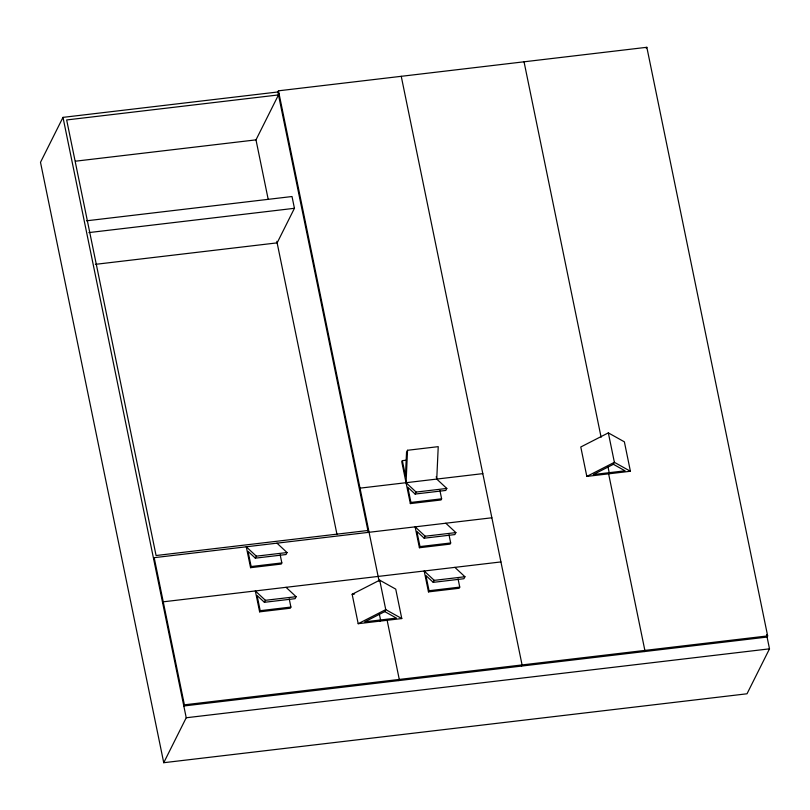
<?xml version="1.0" encoding="UTF-8"?>
<svg xmlns="http://www.w3.org/2000/svg" width="810" height="810" viewBox="0 0 810 810"><rect width="100%" height="100%" fill="white"/><g stroke="black" fill="none" stroke-linecap="round" stroke-linejoin="round"><path stroke-width="1.21" d="M446.816 488.45L436.752 479.075L438.23 446.654L407.531 450.279L406.063 482.699L416.117 492.075L446.816 488.45L445.814 490.435L415.115 494.059L407.805 487.245L410.923 502.443L410.346 503.597L441.045 499.972L441.622 498.818L439.941 490.637M491.862 517.782L154.183 557.675L184.386 704.832L183.809 705.986L767.08 637.065L767.657 635.911L646.836 47.294L278.458 90.821L277.881 91.975L62.988 117.369L40.5 162.314L163.742 762.706L747.012 693.785L769.5 648.84L766.574 634.584M268.181 199.26L255.99 139.867L279.055 93.768M86.468 220.816L292.015 196.526L294.435 208.302L277.142 242.868L95.398 264.343M153.606 558.829L154.183 557.675M162.668 602.974L163.245 601.82L500.924 561.927M280.159 554.728L281.839 562.909L281.262 564.064L250.563 567.688L251.14 566.544L248.022 551.347L255.342 558.161L286.041 554.536L287.034 552.542L276.979 543.166M255.342 558.161L256.335 556.166L287.034 552.542M163.742 762.706L186.229 717.761L62.988 117.369M289.221 598.874L290.901 607.054L290.324 608.209L259.625 611.844L260.202 610.689L257.084 595.492L264.404 602.306L295.103 598.681L296.095 596.687L286.041 587.311M264.404 602.306L265.397 600.311L296.095 596.687M406.033 460.222L402.347 460.657L401.77 461.801L410.346 503.597M407.531 450.279L406.539 452.274L405.466 475.845L402.347 460.657M368.469 529.345L367.892 530.499L156.077 555.528L66.663 119.951L278.478 94.922M415.115 494.059L416.117 492.075M646.258 48.448L646.836 47.294M379.981 621.128L380.558 619.974L379.303 613.848M384.75 611.601L396.414 618.101L364.713 621.847L384.75 611.601L385.752 609.606L379.708 580.173L352.147 594.277L358.192 623.7L401.78 618.556L395.736 589.123L379.708 580.173M449.003 534.782L450.684 542.963L450.107 544.117L419.408 547.742L419.985 546.588L416.867 531.39L424.177 538.204L454.876 534.58L455.878 532.595L445.814 523.219M424.177 538.204L425.179 536.22L455.878 532.595M458.065 578.927L459.746 587.108L459.169 588.262L428.47 591.887L429.047 590.733L425.928 575.535L433.239 582.36L463.938 578.725L464.94 576.74L454.876 567.365M433.239 582.36L434.241 580.365L464.94 576.74M398.702 680.592L399.279 679.438L386.967 619.468M608.614 473.84L609.191 472.686L607.935 466.56M613.393 464.302L625.047 470.812L593.345 474.559L613.393 464.302L614.385 462.318L608.34 432.884L580.78 446.988L586.825 476.412L630.413 471.268L624.378 441.835L608.34 432.884M521.498 666.083L522.075 664.929L401.244 76.312M644.294 651.574L644.871 650.42L608.492 473.222M586.825 476.412L614.385 462.318L630.413 471.268M358.192 623.7L385.752 609.606L401.78 618.556M75.512 161.19L255.99 139.867M88.887 232.591L294.435 208.302M360.015 488.147L482.8 473.637M410.923 502.443L441.622 498.818M251.14 566.544L281.839 562.909M419.985 546.588L450.684 542.963M352.147 594.277L354.567 593.983M260.202 610.689L290.901 607.054M429.047 590.733L459.746 587.108M184.386 704.832L767.657 635.911M186.229 717.761L769.5 648.84M425.179 536.22L415.125 526.844L419.408 547.742M434.241 580.365L424.187 570.989L428.47 591.887M256.335 556.166L246.28 546.801L250.563 567.688M265.397 600.311L255.342 590.946L259.625 611.844M524.04 61.803L601.111 437.278M436.256 476.614L436.752 479.075M278.458 90.821L379.141 581.347M277.881 91.975L368.297 532.464M276.817 241.329L337.021 534.61"/></g></svg>
